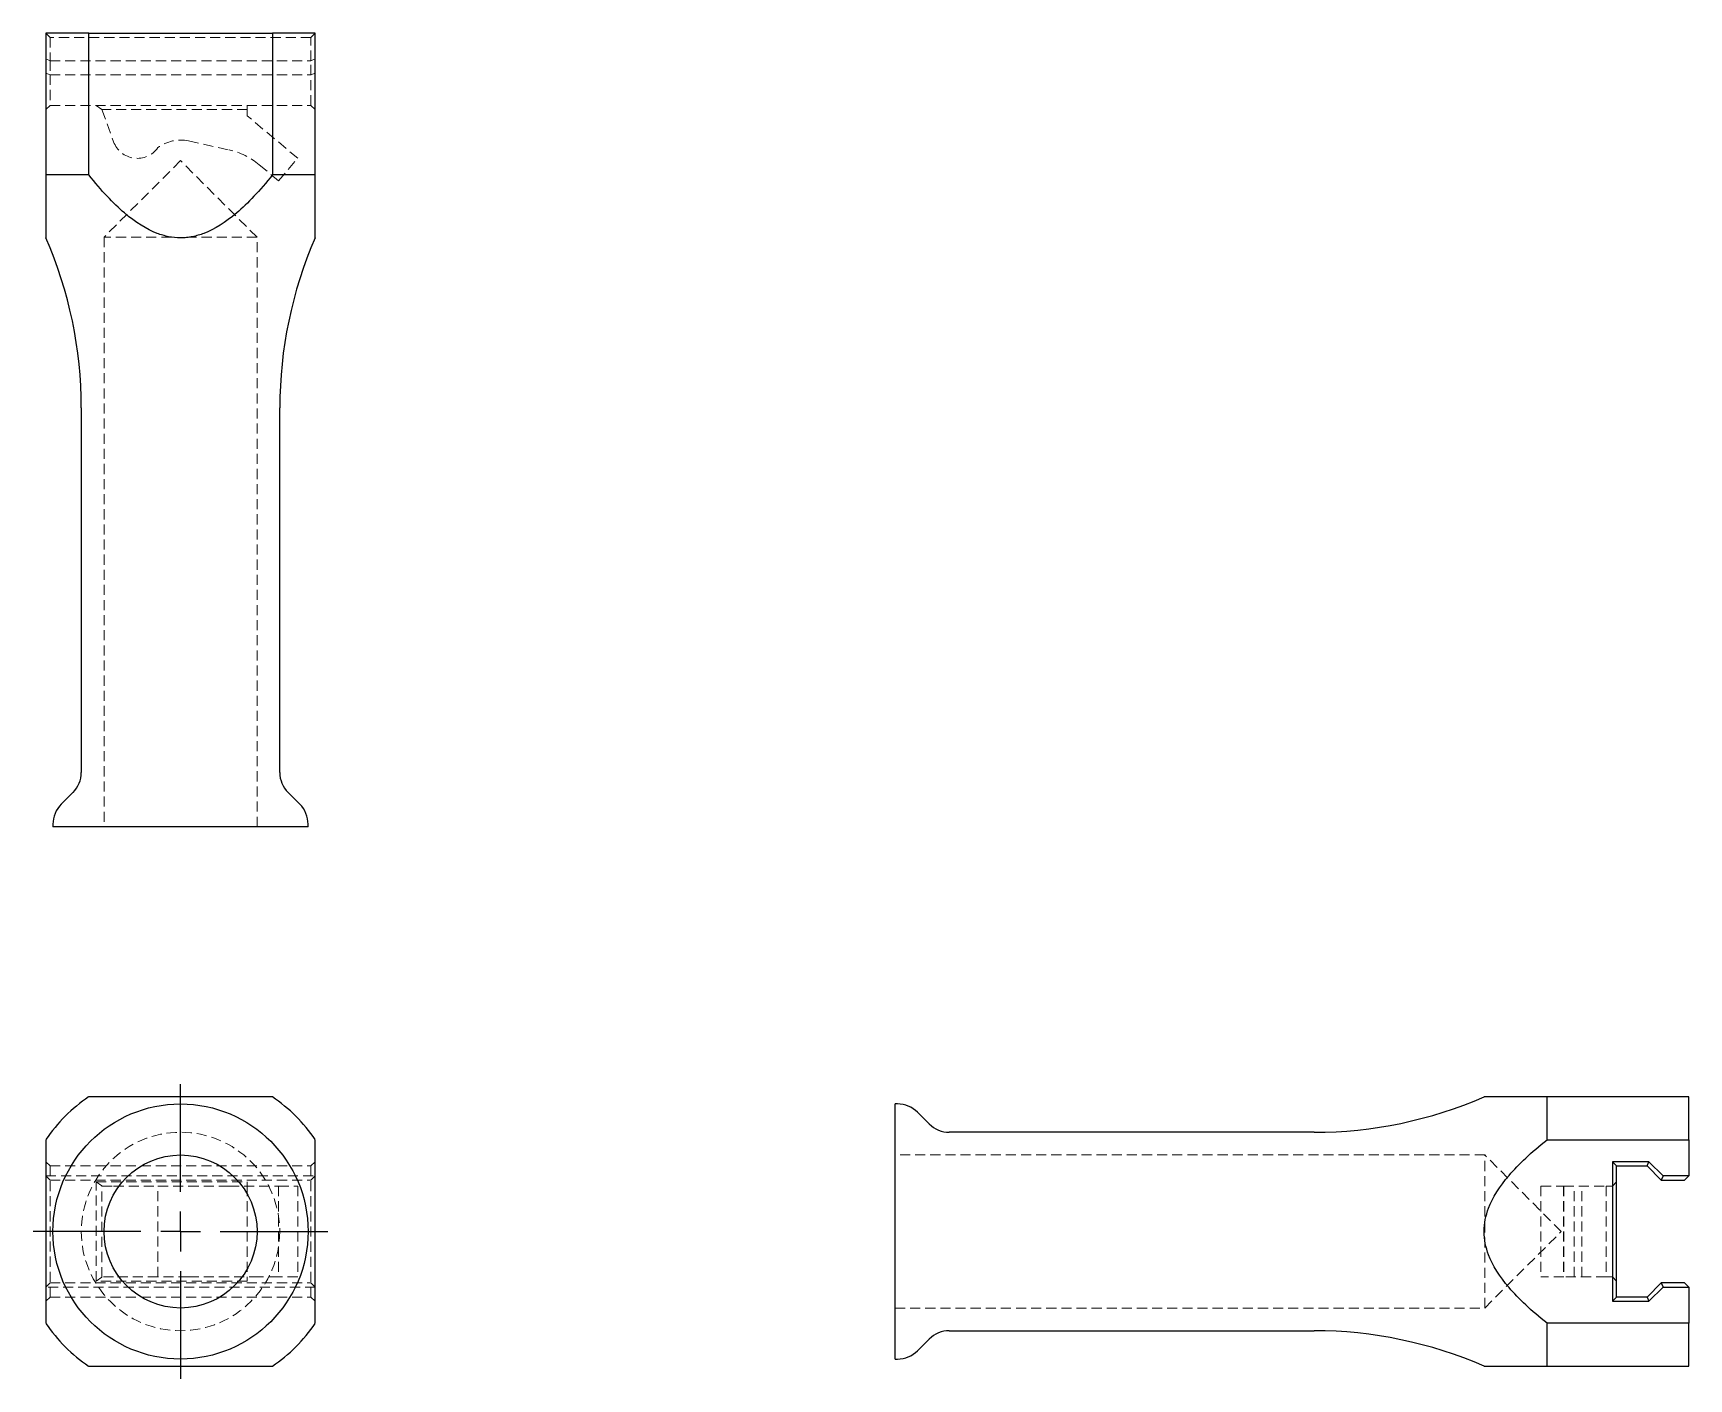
# Model space of a CAD drawing. Header units: millimetres. Extents: x 64 to 273, y 38 to 208.
import ezdxf

# ---------------------------------------------------------------- set-up
doc = ezdxf.new("R2010")
doc.units = ezdxf.units.MM
doc.linetypes.add('HIDDEN', pattern=[1.905, 1.27, -0.635])
doc.layers.add('10', color=7, linetype='Continuous')

# ---------------------------------------------------------------- blocks, each defined once
blk = doc.blocks.new('SW_CENTERMARKSYMBOL_0')
at = {"layer": '10', "color": 0}
for p, q in [((0, 5), (0, 18.57)), ((0, 0), (0, 2.5)), ((-5, 0), (-18.57, 0)), ((0, 0), (-2.5, 0)), ((0, 0), (0, -2.5)), ((0, 0), (2.5, 0)), ((5, 0), (18.57, 0)), ((0, -5), (0, -18.57))]:
    blk.add_line(p, q, dxfattribs=at)

msp = doc.modelspace()

# ---------------------------------------------------------------- linework, layer by layer
at = {"color": 7, "linetype": 'Continuous', "lineweight": 25}
for p, q in [((66.04, 208), (66.04, 190.14)), ((71.43, 208), (66.04, 208)), ((71.43, 190.14), (71.43, 208)), ((71.43, 208), (94.57, 208)), ((94.57, 208), (94.57, 190.14)), ((99.96, 208), (94.57, 208)), ((99.96, 190.14), (99.96, 208)), ((71.43, 190.14), (66.04, 190.14)), ((99.96, 190.14), (94.57, 190.14)), ((70.5, 160.79), (70.5, 114.84)), ((95.5, 114.84), (95.5, 160.79)), ((69.45, 112.31), (67.97, 110.83)), ((98.03, 110.83), (96.55, 112.31)), ((66.93, 108.31), (66.93, 108)), ((99.07, 108), (66.93, 108)), ((99.07, 108), (99.07, 108.31)), ((173.31, 73.07), (173, 73.07)), ((173, 57), (173, 73.07)), ((255.14, 68.57), (255.14, 73.96)), ((273, 73.96), (255.14, 73.96)), ((273, 68.57), (273, 73.96)), ((177.31, 70.55), (175.83, 72.03)), ((225.79, 69.5), (179.84, 69.5)), ((255.14, 68.57), (273, 68.57)), ((273, 68.57), (273, 64.01)), ((267.96, 65.79), (263.36, 65.79)), ((263.36, 65.79), (263.36, 48.21)), ((263.89, 65.26), (263.36, 65.79)), ((263.89, 65.26), (267.74, 65.26)), ((263.89, 48.74), (263.89, 65.26)), ((267.74, 65.26), (267.96, 65.79)), ((267.74, 65.26), (269.52, 63.47)), ((269.74, 64.01), (267.96, 65.79)), ((269.74, 64.01), (269.52, 63.47)), ((269.52, 63.47), (272.46, 63.47)), ((273, 64.01), (269.74, 64.01)), ((273, 64.01), (272.46, 63.47)), ((173, 40.93), (173, 57)), ((269.52, 50.53), (267.74, 48.74)), ((269.52, 50.53), (269.74, 49.99)), ((272.46, 50.53), (269.52, 50.53)), ((272.46, 50.53), (273, 49.99)), ((263.89, 48.74), (263.36, 48.21)), ((263.36, 48.21), (267.96, 48.21)), ((267.74, 48.74), (263.89, 48.74)), ((267.74, 48.74), (267.96, 48.21)), ((267.96, 48.21), (269.74, 49.99)), ((269.74, 49.99), (273, 49.99)), ((273, 49.99), (273, 45.43)), ((179.84, 44.5), (225.79, 44.5)), ((273, 45.43), (255.14, 45.43)), ((255.14, 40.04), (255.14, 45.43)), ((273, 40.04), (273, 45.43)), ((175.83, 41.97), (177.31, 43.45)), ((173, 40.93), (173.31, 40.93)), ((255.14, 40.04), (273, 40.04))]:
    msp.add_line(p, q, dxfattribs=at)
at = {"color": 7, "linetype": 'HIDDEN', "lineweight": 18}
for p, q in [((66.57, 207.46), (66.04, 208)), ((66.57, 207.46), (66.57, 204.52)), ((99.43, 207.46), (66.57, 207.46)), ((99.96, 208), (99.43, 207.46)), ((99.43, 204.52), (99.43, 207.46)), ((66.04, 204.74), (66.57, 204.52)), ((66.57, 204.52), (66.57, 202.74)), ((66.57, 204.52), (99.43, 204.52)), ((99.96, 204.74), (99.43, 204.52)), ((99.43, 202.74), (99.43, 204.52)), ((66.04, 202.96), (66.57, 202.74)), ((66.57, 202.74), (99.43, 202.74)), ((66.57, 202.74), (66.57, 198.89)), ((99.43, 202.74), (99.96, 202.96)), ((99.43, 198.89), (99.43, 202.74)), ((66.04, 198.36), (66.57, 198.89)), ((66.57, 198.89), (99.43, 198.89)), ((73.08, 198.39), (72.36, 198.89)), ((73.1, 198.36), (73.08, 198.39)), ((73.1, 198.36), (74.57, 194.3)), ((91.39, 198.36), (73.1, 198.36)), ((91.39, 198.89), (91.39, 198.36)), ((91.39, 197.58), (91.39, 198.36)), ((99.43, 198.89), (99.96, 198.36)), ((97.76, 192.24), (91.39, 197.58)), ((84.02, 194.41), (89.1, 193.28)), ((83, 191.93), (73.36, 182.29)), ((92.64, 182.29), (83, 191.93)), ((95.35, 189.37), (97.76, 192.24)), ((92.92, 191.41), (95.35, 189.37)), ((81.85, 182.29), (73.36, 182.29)), ((73.36, 182.29), (73.36, 108)), ((92.64, 182.29), (83.91, 182.29)), ((92.64, 108), (92.64, 182.29)), ((66.04, 65.79), (66.57, 65.26)), ((66.57, 65.26), (66.57, 48.74)), ((66.57, 65.26), (99.43, 65.26)), ((99.43, 65.26), (99.96, 65.79)), ((99.43, 48.74), (99.43, 65.26)), ((247.29, 66.64), (173, 66.64)), ((247.29, 57), (247.29, 66.64)), ((256.93, 57), (247.29, 66.64)), ((66.04, 64.01), (66.57, 63.47)), ((66.04, 64.01), (99.96, 64.01)), ((66.57, 63.47), (99.43, 63.47)), ((73.08, 62.75), (72.36, 63.25)), ((72.36, 50.75), (72.36, 63.25)), ((72.36, 63.25), (91.39, 63.25)), ((73.1, 62.71), (73.08, 62.75)), ((73.08, 51.25), (73.08, 62.75)), ((73.1, 62.71), (74.57, 62.71)), ((74.57, 62.71), (80.15, 62.71)), ((80.15, 51.29), (80.15, 62.71)), ((80.15, 62.71), (84.02, 62.71)), ((84.02, 62.71), (89.1, 62.71)), ((89.1, 62.71), (92.92, 62.71)), ((91.39, 63.25), (91.39, 62.71)), ((91.39, 62.71), (91.39, 51.29)), ((92.92, 62.71), (95.35, 62.71)), ((95.35, 62.71), (97.76, 62.71)), ((95.35, 62.71), (95.35, 51.29)), ((97.76, 62.71), (97.76, 51.29)), ((99.96, 64.01), (99.43, 63.47)), ((254.37, 62.71), (257.24, 62.71)), ((254.37, 62.71), (254.37, 51.29)), ((257.21, 62.71), (257.21, 51.29)), ((257.24, 62.71), (262.58, 62.71)), ((257.24, 62.71), (257.24, 51.29)), ((258.57, 51.29), (258.57, 62.71)), ((259.52, 51.29), (259.52, 62.71)), ((262.58, 62.71), (262.58, 51.29)), ((262.58, 62.71), (263.36, 62.71)), ((263.89, 63.25), (263.36, 62.71)), ((263.39, 51.25), (263.39, 62.75)), ((247.29, 47.36), (247.29, 57)), ((247.29, 47.36), (256.93, 57)), ((66.04, 49.99), (66.57, 50.53)), ((66.57, 50.53), (99.43, 50.53)), ((73.08, 51.25), (72.36, 50.75)), ((91.39, 50.75), (72.36, 50.75)), ((73.08, 51.25), (73.1, 51.29)), ((74.57, 51.29), (73.1, 51.29)), ((80.15, 51.29), (74.57, 51.29)), ((84.02, 51.29), (80.15, 51.29)), ((89.1, 51.29), (84.02, 51.29)), ((92.92, 51.29), (89.1, 51.29)), ((91.39, 51.29), (91.39, 50.75)), ((95.35, 51.29), (92.92, 51.29)), ((97.76, 51.29), (95.35, 51.29)), ((99.43, 50.53), (99.96, 49.99)), ((257.24, 51.29), (254.37, 51.29)), ((262.58, 51.29), (257.24, 51.29)), ((263.36, 51.29), (262.58, 51.29)), ((263.36, 51.29), (263.89, 50.75)), ((99.96, 49.99), (66.04, 49.99)), ((66.04, 48.21), (66.57, 48.74)), ((66.57, 48.74), (99.43, 48.74)), ((99.43, 48.74), (99.96, 48.21)), ((173, 47.36), (247.29, 47.36))]:
    msp.add_line(p, q, dxfattribs=at)
at = {"color": 7, "linetype": 'Continuous', "lineweight": 25}
for radius in [16.07, 9.64]:
    msp.add_circle((83, 57), radius, dxfattribs=at)
at = {"color": 7, "linetype": 'HIDDEN', "lineweight": 18}
msp.add_circle((83, 57), 12.5, dxfattribs=at)
for centre, radius, start, end in [((77.55, 195.39), 3.17, 200, 325), ((83, 189.79), 4.73, 77.5603, 126.9942), ((87.18, 184.57), 8.93, 50, 77.5603)]:
    msp.add_arc(centre, radius, start, end, dxfattribs=at)
at = {"color": 7, "linetype": 'Continuous', "lineweight": 25}
for centre, radius, start, end in [((16.93, 160.79), 53.57, 0, 23.5742), ((149.07, 160.79), 53.57, 156.4439, 180), ((66.93, 114.84), 3.57, 315, 0), ((99.07, 114.84), 3.57, 180, 225), ((70.5, 108.31), 3.57, 135, 180), ((95.5, 108.31), 3.57, 0, 45), ((83, 57), 20.54, 124.3012, 145.6988), ((83, 57), 20.54, 34.3012, 55.6988), ((173.31, 69.5), 3.57, 45, 90), ((225.79, 123.07), 53.57, 270, 293.5742), ((179.84, 73.07), 3.57, 225, 270), ((83, 57), 20.54, 214.3012, 235.6988), ((83, 57), 20.54, 304.3012, 325.6988), ((179.84, 40.93), 3.57, 90, 135), ((225.79, -9.07), 53.57, 66.4267, 90), ((173.31, 44.5), 3.57, 270, 315)]:
    msp.add_arc(centre, radius, start, end, dxfattribs=at)
for points, knots in [([(66.04, 190.14), (66.04, 189.14), (66.04, 188.24), (66.04, 186.65), (66.04, 185.95), (66.04, 184.14), (66.04, 183.28), (66.04, 182.77)], [0, 0, 0, 0, 0.25, 0.25, 0.5, 0.5, 1, 1, 1, 1]), ([(80.05, 182.77), (78.71, 183.28), (77.35, 184.14), (75.22, 185.95), (74.5, 186.65), (73, 188.24), (72.23, 189.14), (71.43, 190.14)], [0, 0, 0, 0, 0.5, 0.5, 0.75, 0.75, 1, 1, 1, 1]), ([(94.57, 190.14), (93.77, 189.14), (93, 188.24), (91.5, 186.65), (90.78, 185.95), (88.65, 184.14), (87.29, 183.28), (85.95, 182.77)], [0, 0, 0, 0, 0.25, 0.25, 0.5, 0.5, 1, 1, 1, 1]), ([(99.96, 182.77), (99.96, 183.28), (99.96, 184.14), (99.96, 185.95), (99.96, 186.65), (99.96, 188.24), (99.96, 189.14), (99.96, 190.14)], [0, 0, 0, 0, 0.5, 0.5, 0.75, 0.75, 1, 1, 1, 1]), ([(66.04, 182.77), (66.04, 182.63), (66.04, 182.34), (66.04, 182.17), (66.04, 182.21), (66.04, 182.22)], [0, 0, 0, 0, 0.456031, 0.924239, 1, 1, 1, 1]), ([(85.95, 182.77), (85.47, 182.59), (84.99, 182.45), (84.26, 182.3), (84.01, 182.26), (83.51, 182.21), (83.25, 182.2), (82.49, 182.2), (81.99, 182.25), (81.01, 182.45), (80.53, 182.59), (80.05, 182.77)], [0, 0, 0, 0, 0.25, 0.25, 0.375, 0.375, 0.5, 0.5, 0.75, 0.75, 1, 1, 1, 1]), ([(80.05, 73.96), (78.71, 73.96), (77.35, 73.96), (75.22, 73.96), (74.5, 73.96), (73, 73.96), (72.23, 73.96), (71.43, 73.96)], [0, 0, 0, 0, 0.5, 0.5, 0.75, 0.75, 1, 1, 1, 1]), ([(85.95, 73.96), (85.47, 73.96), (84.99, 73.96), (84.26, 73.96), (84.01, 73.96), (83.51, 73.96), (83.25, 73.96), (82.49, 73.96), (81.99, 73.96), (81.01, 73.96), (80.53, 73.96), (80.05, 73.96)], [0, 0, 0, 0, 0.25, 0.25, 0.375, 0.375, 0.5, 0.5, 0.75, 0.75, 1, 1, 1, 1]), ([(94.57, 73.96), (93.77, 73.96), (93, 73.96), (91.5, 73.96), (90.78, 73.96), (88.65, 73.96), (87.29, 73.96), (85.95, 73.96)], [0, 0, 0, 0, 0.25, 0.25, 0.5, 0.5, 1, 1, 1, 1]), ([(247.77, 73.96), (247.63, 73.96), (247.34, 73.96), (247.17, 73.96), (247.21, 73.96), (247.22, 73.96)], [0, 0, 0, 0, 0.456031, 0.924239, 1, 1, 1, 1]), ([(255.14, 73.96), (254.14, 73.96), (253.24, 73.96), (251.65, 73.96), (250.95, 73.96), (249.14, 73.96), (248.28, 73.96), (247.77, 73.96)], [0, 0, 0, 0, 0.25, 0.25, 0.5, 0.5, 1, 1, 1, 1]), ([(66.04, 68.57), (66.04, 67.77), (66.04, 67), (66.04, 65.5), (66.04, 64.78), (66.04, 62.65), (66.04, 61.29), (66.04, 59.95)], [0, 0, 0, 0, 0.25, 0.25, 0.5, 0.5, 1, 1, 1, 1]), ([(99.96, 59.95), (99.96, 61.29), (99.96, 62.65), (99.96, 64.78), (99.96, 65.5), (99.96, 67), (99.96, 67.77), (99.96, 68.57)], [0, 0, 0, 0, 0.5, 0.5, 0.75, 0.75, 1, 1, 1, 1]), ([(247.77, 59.95), (248.28, 61.29), (249.14, 62.65), (250.95, 64.78), (251.65, 65.5), (253.24, 67), (254.14, 67.77), (255.14, 68.57)], [0, 0, 0, 0, 0.5, 0.5, 0.75, 0.75, 1, 1, 1, 1]), ([(66.04, 59.95), (66.04, 59.47), (66.04, 58.99), (66.04, 58.26), (66.04, 58.01), (66.04, 57.51), (66.04, 57.25), (66.04, 56.49), (66.04, 55.99), (66.04, 55.01), (66.04, 54.53), (66.04, 54.05)], [0, 0, 0, 0, 0.25, 0.25, 0.375, 0.375, 0.5, 0.5, 0.75, 0.75, 1, 1, 1, 1]), ([(99.96, 54.05), (99.96, 55), (99.96, 55.98), (99.96, 58.02), (99.96, 59), (99.96, 59.95)], [0, 0, 0, 0, 0.5, 0.5, 1, 1, 1, 1]), ([(247.77, 54.05), (247.41, 55), (247.2, 55.98), (247.2, 58.02), (247.41, 59), (247.77, 59.95)], [0, 0, 0, 0, 0.5, 0.5, 1, 1, 1, 1]), ([(66.04, 54.05), (66.04, 52.71), (66.04, 51.35), (66.04, 49.22), (66.04, 48.5), (66.04, 47), (66.04, 46.23), (66.04, 45.43)], [0, 0, 0, 0, 0.5, 0.5, 0.75, 0.75, 1, 1, 1, 1]), ([(99.96, 45.43), (99.96, 46.23), (99.96, 47), (99.96, 48.5), (99.96, 49.22), (99.96, 51.35), (99.96, 52.71), (99.96, 54.05)], [0, 0, 0, 0, 0.25, 0.25, 0.5, 0.5, 1, 1, 1, 1]), ([(255.14, 45.43), (254.14, 46.23), (253.24, 47), (251.65, 48.5), (250.95, 49.22), (249.14, 51.35), (248.28, 52.71), (247.77, 54.05)], [0, 0, 0, 0, 0.25, 0.25, 0.5, 0.5, 1, 1, 1, 1]), ([(71.43, 40.04), (72.23, 40.04), (73, 40.04), (74.5, 40.04), (75.22, 40.04), (77.35, 40.04), (78.71, 40.04), (80.05, 40.04)], [0, 0, 0, 0, 0.25, 0.25, 0.5, 0.5, 1, 1, 1, 1]), ([(80.05, 40.04), (80.53, 40.04), (81.01, 40.04), (81.74, 40.04), (81.99, 40.04), (82.49, 40.04), (82.75, 40.04), (83.51, 40.04), (84.01, 40.04), (84.99, 40.04), (85.47, 40.04), (85.95, 40.04)], [0, 0, 0, 0, 0.25, 0.25, 0.375, 0.375, 0.5, 0.5, 0.75, 0.75, 1, 1, 1, 1]), ([(85.95, 40.04), (87.29, 40.04), (88.65, 40.04), (90.78, 40.04), (91.5, 40.04), (93, 40.04), (93.77, 40.04), (94.57, 40.04)], [0, 0, 0, 0, 0.5, 0.5, 0.75, 0.75, 1, 1, 1, 1]), ([(247.22, 40.04), (247.23, 40.04), (247.25, 40.04), (247.51, 40.04), (247.72, 40.04), (247.77, 40.04)], [0, 0, 0, 0, 0.3810644, 0.8528905, 1, 1, 1, 1]), ([(247.77, 40.04), (248.28, 40.04), (249.14, 40.04), (250.95, 40.04), (251.65, 40.04), (253.24, 40.04), (254.14, 40.04), (255.14, 40.04)], [0, 0, 0, 0, 0.5, 0.5, 0.75, 0.75, 1, 1, 1, 1])]:
    msp.add_open_spline(points, degree=3, knots=knots, dxfattribs=at)
msp.add_open_spline([(99.96, 182.2), (99.96, 182.2), (99.96, 182.41), (99.96, 182.77)], degree=3, dxfattribs=at)

# ---------------------------------------------------------------- block references
at = {"layer": '10'}
msp.add_blockref('SW_CENTERMARKSYMBOL_0', (83, 57), dxfattribs=at)

doc.saveas('drawing.dxf')
